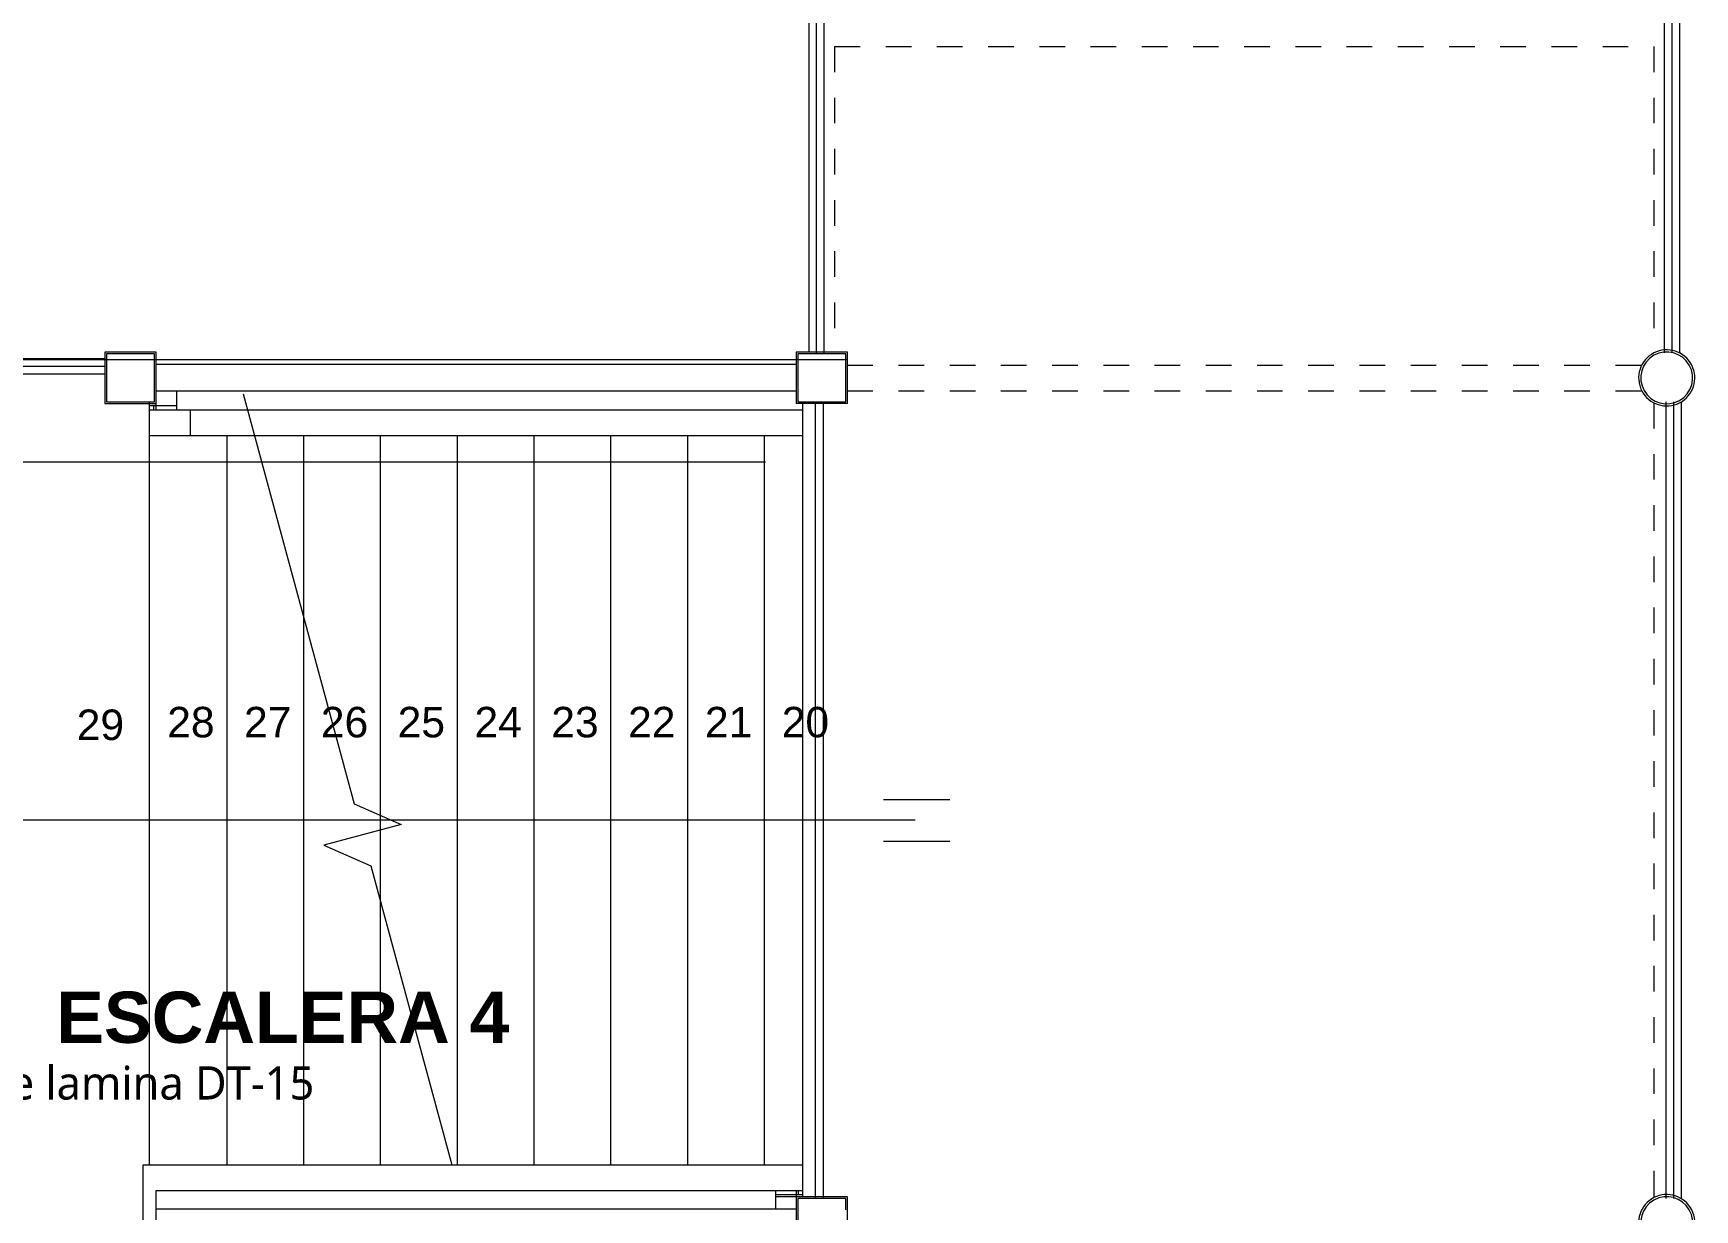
# Model space of a CAD drawing. Header units: millimetres. Extents: x 1 to 121, y 0 to 90.
# Drawn here: x 22.24 to 28.73, y 33.28 to 37.88 of the extents above; entities that cross this region are included whole.
import ezdxf
from ezdxf.enums import TextEntityAlignment as Align

# ---------------------------------------------------------------- set-up
doc = ezdxf.new("R2010")
doc.units = ezdxf.units.MM
for name, pattern in [('DASHED2', [0.375, 0.25, -0.125]), ('HIDDEN2', [0.1875, 0.125, -0.0625]), ('Trazo pequeño', [3, 2, -1])]:
    doc.linetypes.add(name, pattern=pattern)
for name, color, linetype, lineweight in [('A-FLOR-HRAL', 11, 'Continuous', 9), ('letras sr', 7, 'Continuous', 5), ('MK-LINEAS GENERALES', 7, 'Continuous', 15), ('proyecciones', 1, 'DASHED2', 5), ('S-STRS', 31, 'Continuous', 9), ('S-STRS-ANNO', 31, 'Continuous', 9), ('S-STRS-MBND', 31, 'Trazo pequeño', 9)]:
    doc.layers.add(name, color=color, linetype=linetype, lineweight=lineweight)
doc.styles.add('Arial_10', font='arial.ttf', dxfattribs={"height": 119.0625})
doc.styles.add('Generales', font='trebuc.ttf', dxfattribs={"height": 0.1})
doc.styles.add('TURBO_BASS', font='swisseb.ttf')

msp = doc.modelspace()

# ---------------------------------------------------------------- linework, layer by layer
at = {"color": 251, "lineweight": 0, "true_color": 0x636466}
for p, q in [((21.0054, 36.6026), (25.4242, 36.6024)), ((21.0054, 36.2026), (25.1025, 36.2024))]:
    msp.add_line(p, q, dxfattribs=at)
at = {"layer": 'A-FLOR-HRAL'}
for p, q in [((25.3008, 38.0545), (25.3008, 36.6285)), ((25.3308, 38.0545), (25.3308, 36.6285)), ((28.6123, 38.0545), (28.6123, 36.6285)), ((28.6423, 38.0545), (28.6423, 36.6285)), ((25.2972, 36.4372), (25.2972, 33.3247)), ((25.3272, 36.4372), (25.3272, 33.3247)), ((28.6191, 36.4372), (28.6191, 33.3247)), ((28.6491, 36.4372), (28.6491, 33.3247))]:
    msp.add_line(p, q, dxfattribs=at)
at = {"layer": 'MK-LINEAS GENERALES', "color": 7, "linetype": 'Continuous'}
for p, q in [((25.2723, 38.0408), (25.2723, 36.631)), ((28.6723, 38.0408), (28.6723, 36.6285)), ((22.5223, 36.606), (19.9723, 36.606)), ((22.7223, 36.631), (22.5223, 36.631)), ((22.5223, 36.631), (22.5223, 36.4304)), ((22.7163, 36.625), (22.5283, 36.625)), ((22.5283, 36.625), (22.5283, 36.437)), ((22.7163, 36.437), (22.7163, 36.625)), ((22.7223, 36.406), (22.7223, 36.631)), ((25.4223, 36.631), (25.2223, 36.631)), ((25.2223, 36.631), (25.2223, 36.431)), ((25.2283, 36.625), (25.2283, 36.437)), ((25.4163, 36.625), (25.2283, 36.625)), ((25.4163, 36.481), (25.4163, 36.625)), ((25.4223, 36.431), (25.4223, 36.631)), ((22.5223, 36.576), (19.9723, 36.576)), ((22.5223, 36.546), (19.9723, 36.546)), ((22.7223, 36.5844), (25.2223, 36.5844)), ((22.7223, 36.481), (25.2223, 36.481)), ((22.8023, 36.481), (22.8023, 36.406)), ((25.4163, 36.437), (25.4163, 36.481)), ((22.5223, 36.4304), (22.7223, 36.4304)), ((22.5283, 36.437), (22.7163, 36.437)), ((22.6973, 33.456), (22.6973, 36.437)), ((22.8023, 36.422), (22.6973, 36.422)), ((22.6973, 36.406), (25.2473, 36.406)), ((22.7133, 36.406), (22.7133, 36.422)), ((22.8573, 36.306), (22.8573, 36.406)), ((25.4223, 36.431), (25.2223, 36.431)), ((25.2283, 36.437), (25.4163, 36.437)), ((25.2473, 36.431), (25.2473, 36.306)), ((25.2473, 36.431), (25.2473, 33.331)), ((28.6791, 36.4372), (28.6791, 33.3247)), ((22.6973, 36.306), (25.2473, 36.306)), ((22.9984, 36.306), (22.9984, 33.456)), ((23.2982, 36.306), (23.2982, 33.456)), ((23.5981, 36.306), (23.5981, 33.456)), ((23.8979, 36.306), (23.8979, 33.456)), ((24.1978, 36.306), (24.1978, 33.456)), ((24.4977, 36.306), (24.4977, 33.456)), ((24.7975, 36.306), (24.7975, 33.456)), ((25.0974, 36.306), (25.0974, 33.456)), ((22.6723, 33.456), (25.2473, 33.456)), ((22.6723, 33.006), (22.6723, 33.456)), ((25.2473, 33.456), (25.2473, 33.331)), ((22.7223, 33.356), (25.2473, 33.356)), ((22.7223, 33.106), (22.7223, 33.356)), ((25.1423, 33.2844), (25.1423, 33.356)), ((25.2223, 33.356), (25.2223, 33.106)), ((25.2313, 33.34), (25.2313, 33.356)), ((25.2473, 33.34), (25.1423, 33.34)), ((25.4223, 33.331), (25.1423, 33.331)), ((25.4163, 33.325), (25.2283, 33.325)), ((25.2283, 33.325), (25.2283, 33.137)), ((25.4163, 33.281), (25.4163, 33.325)), ((25.4223, 33.131), (25.4223, 33.331)), ((22.7223, 33.2844), (25.2223, 33.2844))]:
    msp.add_line(p, q, dxfattribs=at)
for centre, radius, start, end in [((28.6223, 36.531), 0.1096, 297.14218, 297.11149), ((28.6223, 36.531), 0.1013, 299.56162, 299.52766), ((28.6223, 33.231), 0.1096, 297.14218, 297.11149), ((28.6223, 33.231), 0.1013, 299.56162, 299.52766)]:
    msp.add_arc(centre, radius, start, end, dxfattribs=at)
at = {"layer": 'proyecciones', "linetype": 'HIDDEN2', "ltscale": 0.5}
for p, q in [((25.3723, 37.8255), (28.5723, 37.8255)), ((25.3723, 37.8255), (25.3723, 36.631)), ((28.5723, 37.8255), (28.5723, 36.6285)), ((25.4223, 36.581), (28.5247, 36.581)), ((25.4223, 36.481), (28.5247, 36.481)), ((25.4223, 36.481), (28.5247, 36.481)), ((28.5723, 36.4334), (28.5723, 33.3285)), ((28.5723, 36.4334), (28.5723, 33.3285))]:
    msp.add_line(p, q, dxfattribs=at)
at = {"layer": 'S-STRS'}
for p, q in [((25.5629, 34.8839), (25.8231, 34.8839)), ((25.6876, 34.8027), (21.9189, 34.8027)), ((25.5629, 34.7216), (25.8231, 34.7216))]:
    msp.add_line(p, q, dxfattribs=at)
at = {"layer": 'S-STRS-MBND', "linetype": 'Continuous'}
for p, q in [((23.0628, 36.4682), (23.4964, 34.8664)), ((23.4964, 34.8664), (23.6799, 34.7866)), ((23.6799, 34.7866), (23.3782, 34.7049)), ((23.3782, 34.7049), (23.5617, 34.6251)), ((23.5617, 34.6251), (23.8782, 33.456))]:
    msp.add_line(p, q, dxfattribs=at)

# ---------------------------------------------------------------- texts
at = {"layer": 'letras sr', "style": 'TURBO_BASS'}
msp.add_text('BLOQUE  ESCALERA 4', height=0.2, dxfattribs=at).set_placement((22.5424, 33.9332), align=Align.CENTER)
at = {"layer": 'letras sr', "insert": (21.3965, 34.0584), "char_height": 0.115, "attachment_point": 1, "style": 'Generales'}
msp.add_mtext('{\\H1.13043x; \\PVer detalle lamina DT-15}', dxfattribs=at)
at = {"layer": 'S-STRS-ANNO', "char_height": 0.11906, "attachment_point": 1, "line_spacing_factor": 0.941778, "style": 'Arial_10'}
for s, insert, width in [('29', (22.4125, 35.2353), 0.219776), ('28', (22.766, 35.2457), 0.109888), ('27', (23.066, 35.2457), 0.109888), ('26', (23.366, 35.2457), 0.109888), ('25', (23.666, 35.2457), 0.109888), ('24', (23.966, 35.2457), 0.109888), ('23', (24.266, 35.2457), 0.109888), ('22', (24.566, 35.2457), 0.109888), ('21', (24.866, 35.2457), 0.109888), ('20', (25.166, 35.2457), 0.109888)]:
    msp.add_mtext(s, dxfattribs=dict(at, insert=insert, width=width))

doc.saveas('drawing.dxf')
